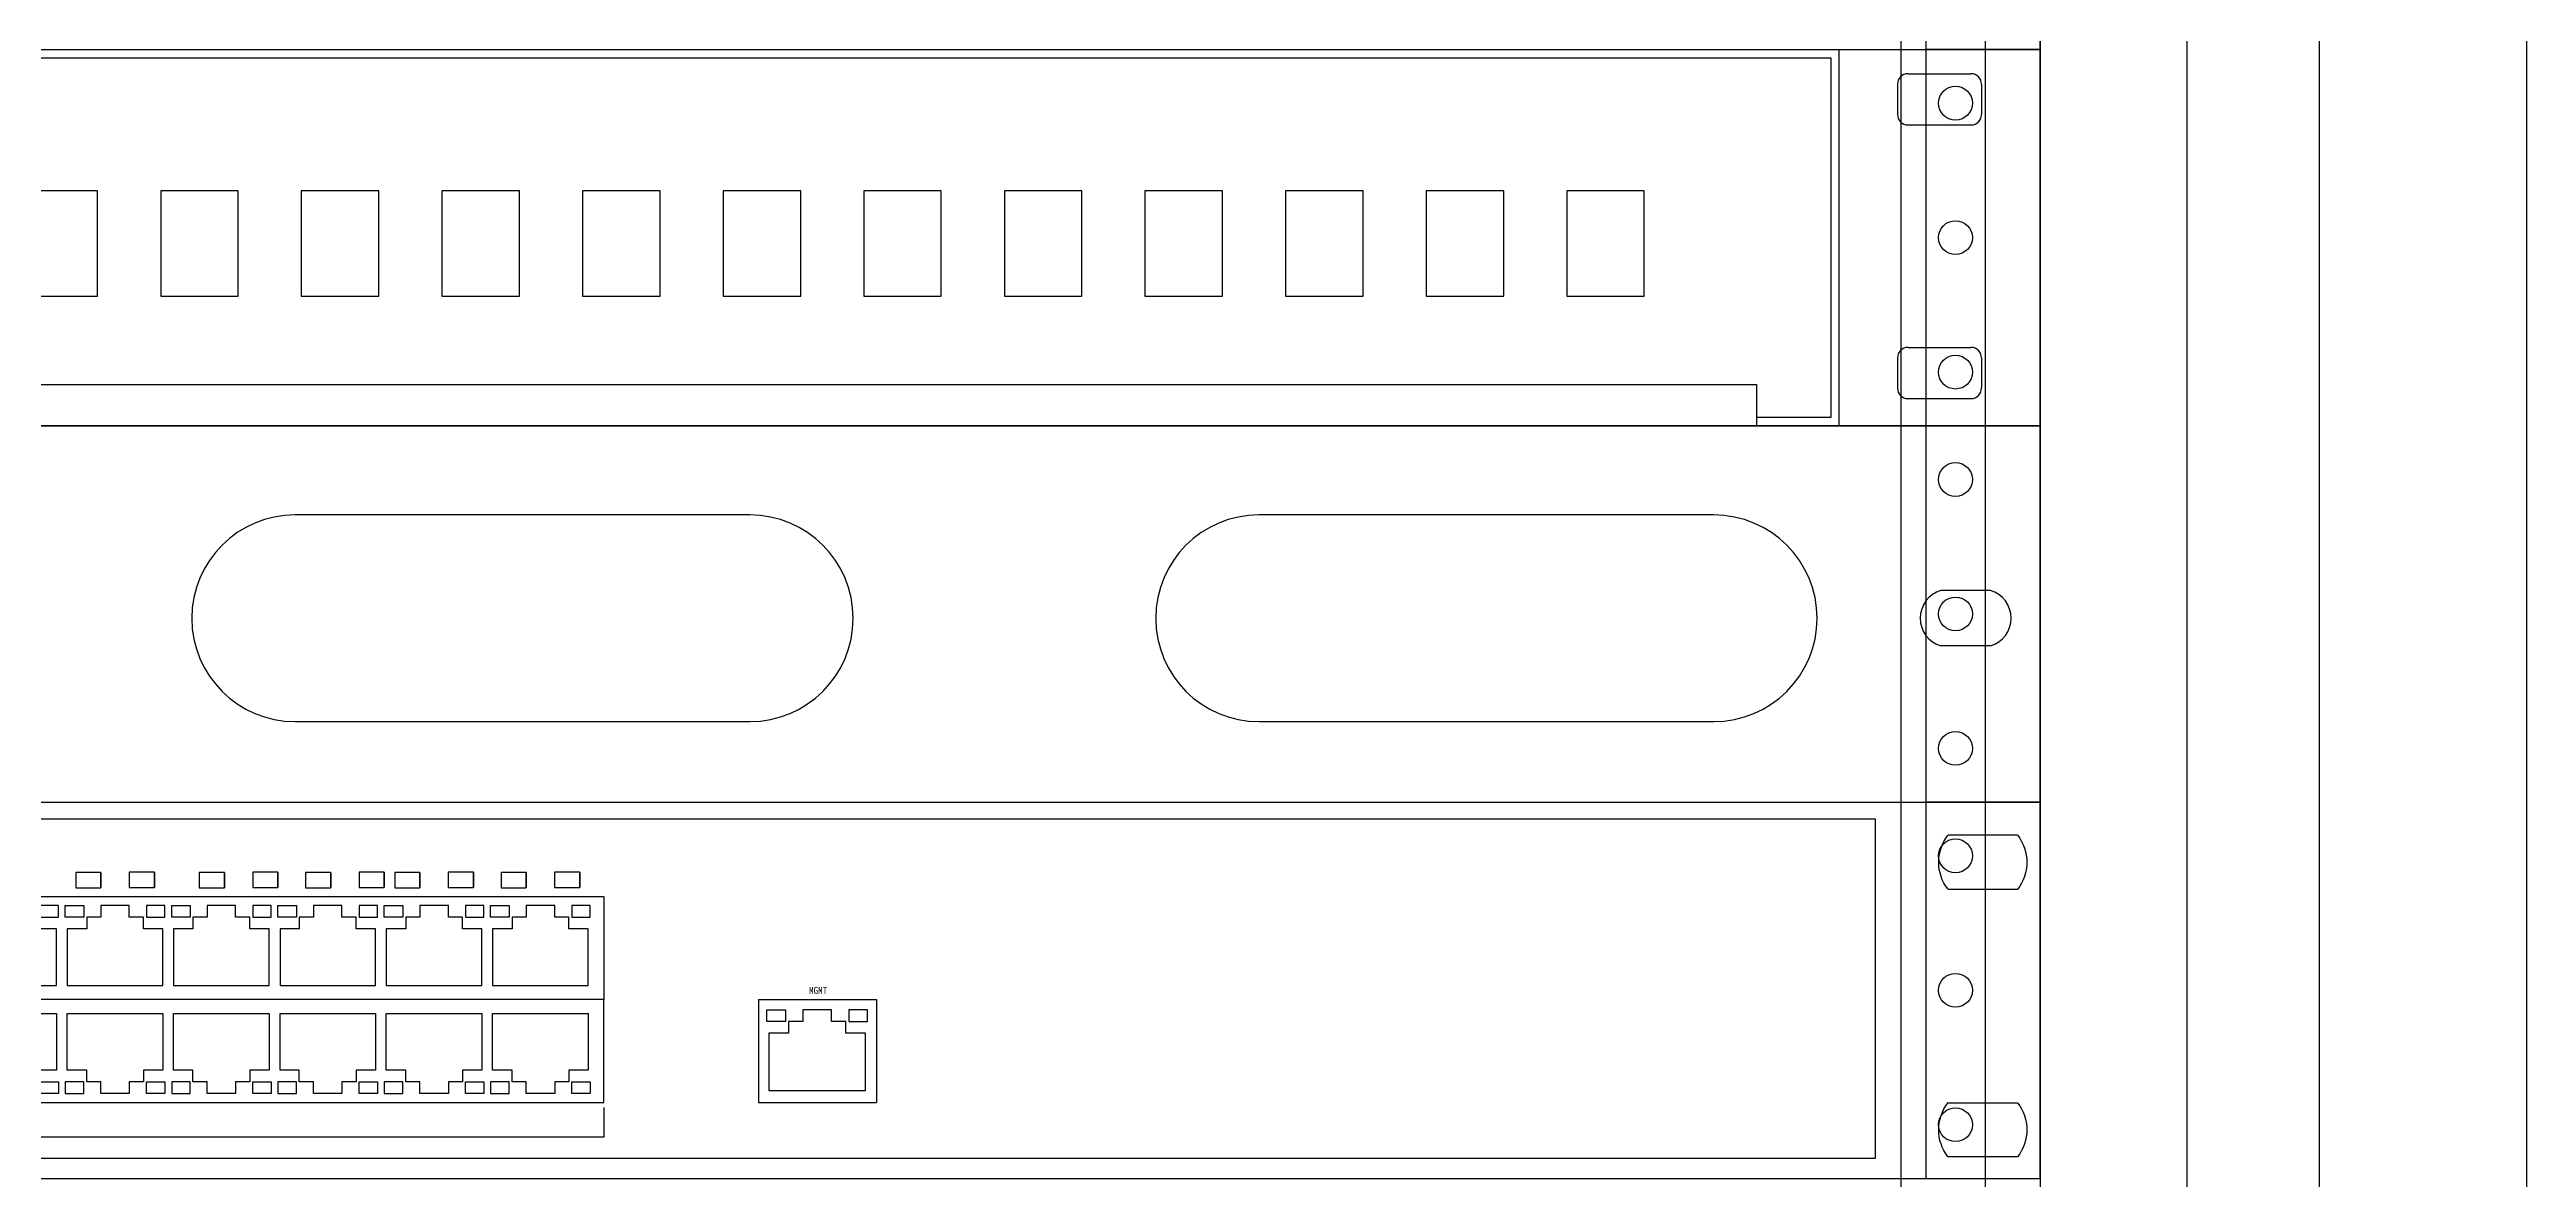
# Model space of a CAD drawing. Header units: millimetres. Extents: x 0 to 84100, y 0 to 29700.
# Drawn here: x 50273 to 52030, y 21299 to 22100 of the extents above; entities that cross this region are included whole.
import ezdxf

# ---------------------------------------------------------------- set-up
doc = ezdxf.new("R2010")
doc.units = ezdxf.units.MM
doc.header["$LTSCALE"] = 1000
doc.layers.add('KEC-TEXT', color=6, linetype='Continuous')
doc.styles.add('돋움체', font='')
doc.styles.get('돋움체').set_extended_font_data('DotumChe')

# ---------------------------------------------------------------- blocks, each defined once
blk = doc.blocks.new('RACK_36U')
at = {"color": 0}
for p, q in [((575.5, 1780), (575.5, 91.6)), ((600, 1780), (600, 91.6)), ((526.05, 1757), (526.05, 129.3)), ((542.5, 1757), (542.5, 129.3)), ((559.85, 1757), (559.85, 129.3)), ((536, 1742.3), (536, 140.3)), ((529, 1564.3), (536, 1564.3)), ((529, 1519.8), (536, 1519.8)), ((529, 1475.3), (536, 1475.3))]:
    blk.add_line(p, q, dxfattribs=at)
for points in [[(0, 1800), (600, 1800), (600, 71.6), (0, 71.6)], [(542.5, 1608.8), (529, 1608.8), (529, 1564.3), (542.5, 1564.3)], [(542.5, 1564.3), (529, 1564.3), (529, 1519.8), (542.5, 1519.8)], [(542.5, 1519.8), (529, 1519.8), (529, 1475.3), (542.5, 1475.3)], [(542.5, 1475.3), (529, 1475.3), (529, 1430.8), (542.5, 1430.8)]]:
    blk.add_lwpolyline(points, close=True, dxfattribs=at)
for centre in [(532.5, 1557.95), (532.5, 1542.05), (532.5, 1526.15), (532.5, 1513.45), (532.5, 1497.55), (532.5, 1481.65), (532.5, 1468.95), (532.5, 1453.05), (532.5, 1437.15)]:
    blk.add_circle(centre, 2, dxfattribs=at)
blk = doc.blocks.new('UTP 12PORT')
at = {"color": 0}
for p, q in [((60415, 24934), (63630, 24934)), ((60415, 24431), (60415, 24934)), ((63630, 24934), (63630, 24431)), ((63630, 24431), (60415, 24431)), ((63630, 24431), (60415, 24431)), ((60415, 24431), (60415, 23928)), ((63630, 23928), (63630, 24431)), ((60415, 23928), (63630, 23928))]:
    blk.add_line(p, q, dxfattribs=at)
for points in [[(60571, 24833), (60481, 24833), (60481, 24890), (60571, 24890)], [(60877, 24833), (60967, 24833), (60967, 24890), (60877, 24890)], [(61091, 24833), (61000, 24833), (61000, 24890), (61091, 24890)], [(61397, 24833), (61487, 24833), (61487, 24890), (61397, 24890)], [(61610, 24833), (61520, 24833), (61520, 24890), (61610, 24890)], [(61916, 24833), (62006, 24833), (62006, 24890), (61916, 24890)], [(62129, 24833), (62039, 24833), (62039, 24890), (62129, 24890)], [(62435, 24833), (62525, 24833), (62525, 24890), (62435, 24890)], [(62648, 24833), (62558, 24833), (62558, 24890), (62648, 24890)], [(62954, 24833), (63044, 24833), (63044, 24890), (62954, 24890)], [(63168, 24833), (63077, 24833), (63077, 24890), (63168, 24890)], [(63474, 24833), (63564, 24833), (63564, 24890), (63474, 24890)], [(60571, 24029), (60481, 24029), (60481, 23972), (60571, 23972)], [(60877, 24029), (60967, 24029), (60967, 23972), (60877, 23972)], [(61091, 24029), (61000, 24029), (61000, 23972), (61091, 23972)], [(61397, 24029), (61487, 24029), (61487, 23972), (61397, 23972)], [(61610, 24029), (61520, 24029), (61520, 23972), (61610, 23972)], [(61916, 24029), (62006, 24029), (62006, 23972), (61916, 23972)], [(62129, 24029), (62039, 24029), (62039, 23972), (62129, 23972)], [(62435, 24029), (62525, 24029), (62525, 23972), (62435, 23972)], [(62648, 24029), (62558, 24029), (62558, 23972), (62648, 23972)], [(62954, 24029), (63044, 24029), (63044, 23972), (62954, 23972)], [(63168, 24029), (63077, 24029), (63077, 23972), (63168, 23972)], [(63474, 24029), (63564, 24029), (63564, 23972), (63474, 23972)]]:
    blk.add_lwpolyline(points, close=True, dxfattribs=at)
for points in [[(60491, 24776), (60491, 24499), (60958, 24499), (60958, 24776), (60863, 24776), (60863, 24833), (60794, 24833), (60794, 24890), (60655, 24890), (60655, 24833), (60586, 24833), (60586, 24776), (60491, 24776)], [(61010, 24776), (61010, 24499), (61477, 24499), (61477, 24776), (61382, 24776), (61382, 24833), (61313, 24833), (61313, 24890), (61174, 24890), (61174, 24833), (61105, 24833), (61105, 24776), (61010, 24776)], [(61529, 24776), (61529, 24499), (61996, 24499), (61996, 24776), (61901, 24776), (61901, 24833), (61832, 24833), (61832, 24890), (61693, 24890), (61693, 24833), (61624, 24833), (61624, 24776), (61529, 24776)], [(62049, 24776), (62049, 24499), (62515, 24499), (62515, 24776), (62421, 24776), (62421, 24833), (62351, 24833), (62351, 24890), (62213, 24890), (62213, 24833), (62143, 24833), (62143, 24776), (62049, 24776)], [(62568, 24776), (62568, 24499), (63035, 24499), (63035, 24776), (62940, 24776), (62940, 24833), (62871, 24833), (62871, 24890), (62732, 24890), (62732, 24833), (62663, 24833), (62663, 24776), (62568, 24776)], [(63087, 24776), (63087, 24499), (63554, 24499), (63554, 24776), (63459, 24776), (63459, 24833), (63390, 24833), (63390, 24890), (63251, 24890), (63251, 24833), (63182, 24833), (63182, 24776), (63087, 24776)], [(60491, 24086), (60491, 24363), (60958, 24363), (60958, 24086), (60863, 24086), (60863, 24029), (60794, 24029), (60794, 23972), (60655, 23972), (60655, 24029), (60586, 24029), (60586, 24086), (60491, 24086)], [(61010, 24086), (61010, 24363), (61477, 24363), (61477, 24086), (61382, 24086), (61382, 24029), (61313, 24029), (61313, 23972), (61174, 23972), (61174, 24029), (61105, 24029), (61105, 24086), (61010, 24086)], [(61529, 24086), (61529, 24363), (61996, 24363), (61996, 24086), (61901, 24086), (61901, 24029), (61832, 24029), (61832, 23972), (61693, 23972), (61693, 24029), (61624, 24029), (61624, 24086), (61529, 24086)], [(62049, 24086), (62049, 24363), (62515, 24363), (62515, 24086), (62421, 24086), (62421, 24029), (62351, 24029), (62351, 23972), (62213, 23972), (62213, 24029), (62143, 24029), (62143, 24086), (62049, 24086)], [(62568, 24086), (62568, 24363), (63035, 24363), (63035, 24086), (62940, 24086), (62940, 24029), (62871, 24029), (62871, 23972), (62732, 23972), (62732, 24029), (62663, 24029), (62663, 24086), (62568, 24086)], [(63087, 24086), (63087, 24363), (63554, 24363), (63554, 24086), (63459, 24086), (63459, 24029), (63390, 24029), (63390, 23972), (63251, 23972), (63251, 24029), (63182, 24029), (63182, 24086), (63087, 24086)]]:
    blk.add_lwpolyline(points, dxfattribs=at)
blk = doc.blocks.new('2128GXF')
at = {"color": 0}
for p, q in [((0, 44.5), (485, 44.5)), ((485, 0), (485, 44.5)), ((0, 0), (485, 0))]:
    blk.add_line(p, q, dxfattribs=at)
at = {"color": 0, "lineweight": -3}
for p, q in [((465.54, 42.48), (57.6, 42.48)), ((465.54, 2.38), (465.54, 42.48)), ((482.34, 40.6), (474.13, 40.6)), ((474.13, 34.19), (482.34, 34.19)), ((474.13, 8.95), (482.34, 8.95)), ((17.89, 2.38), (465.54, 2.38)), ((482.34, 2.54), (474.13, 2.54)), ((482.34, 2.54), (474.13, 2.54))]:
    blk.add_line(p, q, dxfattribs=at)
at = {"color": 0, "ltscale": 2}
for p, q in [((252.8, 36.16), (252.8, 34.36)), ((255.77, 36.16), (252.8, 36.16)), ((255.77, 34.36), (255.77, 36.16)), ((255.77, 36.16), (255.77, 34.36)), ((259.13, 36.2), (259.13, 34.4)), ((262.1, 36.2), (259.13, 36.2)), ((262.1, 34.4), (262.1, 36.2)), ((262.1, 36.2), (262.1, 34.4)), ((267.4, 36.16), (267.4, 34.36)), ((270.37, 36.16), (267.4, 36.16)), ((270.37, 34.36), (270.37, 36.16)), ((270.37, 36.16), (270.37, 34.36)), ((273.72, 36.2), (273.72, 34.4)), ((276.69, 36.2), (273.72, 36.2)), ((276.69, 34.4), (276.69, 36.2)), ((276.69, 36.2), (276.69, 34.4)), ((279.97, 36.16), (279.97, 34.36)), ((282.94, 36.16), (279.97, 36.16)), ((282.94, 34.36), (282.94, 36.16)), ((282.94, 36.16), (282.94, 34.36)), ((286.3, 36.2), (286.3, 34.4)), ((289.26, 36.2), (286.3, 36.2)), ((289.26, 34.4), (289.26, 36.2)), ((289.26, 36.2), (289.26, 34.4)), ((290.52, 36.16), (290.52, 34.36)), ((293.49, 36.16), (290.52, 36.16)), ((293.49, 34.36), (293.49, 36.16)), ((293.49, 36.16), (293.49, 34.36)), ((296.84, 36.2), (296.84, 34.4)), ((299.81, 36.2), (296.84, 36.2)), ((299.81, 34.4), (299.81, 36.2)), ((299.81, 36.2), (299.81, 34.4)), ((303.09, 36.16), (303.09, 34.36)), ((306.06, 36.16), (303.09, 36.16)), ((306.06, 34.36), (306.06, 36.16)), ((306.06, 36.16), (306.06, 34.36)), ((309.41, 36.2), (309.41, 34.4)), ((312.38, 36.2), (309.41, 36.2)), ((312.38, 34.4), (312.38, 36.2)), ((312.38, 36.2), (312.38, 34.4)), ((252.8, 34.36), (255.77, 34.36)), ((259.13, 34.4), (262.1, 34.4)), ((267.4, 34.36), (270.37, 34.36)), ((273.72, 34.4), (276.69, 34.4)), ((279.97, 34.36), (282.94, 34.36)), ((286.3, 34.4), (289.26, 34.4)), ((290.52, 34.36), (293.49, 34.36)), ((296.84, 34.4), (299.81, 34.4)), ((303.09, 34.36), (306.06, 34.36)), ((309.41, 34.4), (312.38, 34.4)), ((333.5, 21.17), (333.5, 8.99)), ((333.5, 21.17), (347.47, 21.17)), ((347.47, 21.17), (347.47, 8.99)), ((333.5, 8.99), (347.47, 8.99)), ((315.21, 8.4), (315.21, 4.87)), ((315.21, 8.4), (315.21, 4.87)), ((315.21, 4.87), (237.32, 4.87))]:
    blk.add_line(p, q, dxfattribs=at)
at = {"color": 0}
for points in [[(336.71, 18.56), (334.51, 18.56), (334.51, 19.95), (336.71, 19.95)], [(344.2, 18.56), (346.4, 18.56), (346.4, 19.95), (344.2, 19.95)]]:
    blk.add_lwpolyline(points, close=True, dxfattribs=at)
blk.add_lwpolyline([(334.74, 17.17), (334.74, 10.38), (346.16, 10.38), (346.16, 17.17), (343.84, 17.17), (343.84, 18.56), (342.15, 18.56), (342.15, 19.95), (338.76, 19.95), (338.76, 18.56), (337.06, 18.56), (337.06, 17.17), (334.74, 17.17)], dxfattribs=at)
at = {"color": 0, "lineweight": -3, "extrusion": (0, 0, -1)}
for centre, major_axis, start_param, end_param in [((478.23, 37.39), (-5.21, 0.01), -0.663982, 0.661763), ((478.23, 37.39), (5.21, 0), -0.662169, 0.663577), ((478.23, 5.75), (5.21, 0), 2.479663, 3.805409), ((478.23, 5.75), (-5.21, 0), 2.478187, 3.803932)]:
    blk.add_ellipse(centre, major_axis=major_axis, ratio=1, start_param=start_param, end_param=end_param, dxfattribs=at)
at = {"color": 0, "xscale": 0.02420971477785399, "yscale": 0.02420971477785399, "zscale": 0.02420971477785399}
blk.add_blockref('UTP 12PORT', (-1225.24, -570.3), dxfattribs=at)
at = {"color": 0, "insert": (339.48, 22.23), "char_height": 0.831, "width": 4.7819, "attachment_point": 4, "style": '돋움체'}
blk.add_mtext('MGMT', dxfattribs=at)
blk = doc.blocks.new('ENTRY PANEL')
at = {"color": 0}
for p, q in [((0, 44.5), (485, 44.5)), ((485, 44.5), (485, 0)), ((332.48, 33.96), (278.73, 33.96)), ((446.43, 33.96), (392.68, 33.96)), ((479.14, 25.02), (473.27, 25.02)), ((479.14, 18.47), (473.27, 18.47)), ((278.73, 9.53), (332.48, 9.53)), ((392.68, 9.53), (446.43, 9.53)), ((0, 0), (485, 0))]:
    blk.add_line(p, q, dxfattribs=at)
for centre, radius, start, end in [((278.73, 21.74), 12.22, 90, 270), ((332.48, 21.74), 12.22, 270, 90), ((392.68, 21.74), 12.22, 90, 270), ((446.43, 21.74), 12.22, 270, 90), ((474.25, 21.74), 3.42, 106.6015, 253.3985), ((478.16, 21.74), 3.42, 286.6015, 73.3985)]:
    blk.add_arc(centre, radius, start, end, dxfattribs=at)
blk = doc.blocks.new('12CORE')
at = {"color": 0}
for p, q in [((461.23, 44.5), (461.23, 0)), ((485, 0), (485, 44.5)), ((24.74, 43.52), (460.26, 43.52)), ((460.26, 43.52), (460.26, 0.98)), ((469.4, 41.63), (476.83, 41.63)), ((468.14, 40.38), (468.14, 36.83)), ((478.08, 40.38), (478.08, 36.83)), ((469.4, 35.57), (476.83, 35.57)), ((255.39, 27.8), (246.22, 27.8)), ((255.39, 15.32), (255.39, 27.8)), ((262.84, 27.8), (262.84, 15.32)), ((272.01, 27.8), (262.84, 27.8)), ((272.01, 15.32), (272.01, 27.8)), ((279.46, 27.8), (279.46, 15.32)), ((288.63, 27.8), (279.46, 27.8)), ((288.63, 15.32), (288.63, 27.8)), ((296.09, 27.8), (296.09, 15.32)), ((305.25, 27.8), (296.09, 27.8)), ((305.25, 15.32), (305.25, 27.8)), ((312.71, 27.8), (312.71, 15.32)), ((321.88, 27.8), (312.71, 27.8)), ((321.88, 15.32), (321.88, 27.8)), ((329.33, 27.8), (329.33, 15.32)), ((338.5, 27.8), (329.33, 27.8)), ((338.5, 15.32), (338.5, 27.8)), ((345.95, 27.8), (345.95, 15.32)), ((355.12, 27.8), (345.95, 27.8)), ((355.12, 15.32), (355.12, 27.8)), ((362.57, 27.8), (362.57, 15.32)), ((371.74, 27.8), (362.57, 27.8)), ((371.74, 15.32), (371.74, 27.8)), ((379.19, 27.8), (379.19, 15.32)), ((388.36, 27.8), (379.19, 27.8)), ((388.36, 15.32), (388.36, 27.8)), ((395.81, 27.8), (395.81, 15.32)), ((404.98, 27.8), (395.81, 27.8)), ((404.98, 15.32), (404.98, 27.8)), ((412.43, 27.8), (412.43, 15.32)), ((421.6, 27.8), (412.43, 27.8)), ((421.6, 15.32), (421.6, 27.8)), ((429.05, 27.8), (429.05, 15.32)), ((438.22, 27.8), (429.05, 27.8)), ((438.22, 15.32), (438.22, 27.8)), ((246.22, 15.32), (255.39, 15.32)), ((262.84, 15.32), (272.01, 15.32)), ((279.46, 15.32), (288.63, 15.32)), ((296.09, 15.32), (305.25, 15.32)), ((312.71, 15.32), (321.88, 15.32)), ((329.33, 15.32), (338.5, 15.32)), ((345.95, 15.32), (355.12, 15.32)), ((362.57, 15.32), (371.74, 15.32)), ((379.19, 15.32), (388.36, 15.32)), ((395.81, 15.32), (404.98, 15.32)), ((412.43, 15.32), (421.6, 15.32)), ((429.05, 15.32), (438.22, 15.32)), ((469.4, 9.27), (476.83, 9.27)), ((468.14, 8.02), (468.14, 4.47)), ((478.08, 8.02), (478.08, 4.47)), ((33.52, 4.88), (451.48, 4.88)), ((451.48, 4.88), (451.48, 0)), ((469.4, 3.22), (476.83, 3.22)), ((460.26, 0.98), (451.48, 0.98))]:
    blk.add_line(p, q, dxfattribs=at)
blk.add_lwpolyline([(0, 44.5), (485, 44.5), (485, 0), (0, 0)], close=True, dxfattribs=at)
for centre, start, end in [((469.4, 40.38), 90, 180), ((476.83, 40.38), 0, 90), ((469.4, 36.83), 180, 270), ((476.83, 36.83), 270, 0), ((469.4, 8.02), 90, 180), ((476.83, 8.02), 0, 90), ((469.4, 4.47), 180, 270), ((476.83, 4.47), 270, 0)]:
    blk.add_arc(centre, 1.25, start, end, dxfattribs=at)

msp = doc.modelspace()

# ---------------------------------------------------------------- block references
at = {"layer": 'KEC-TEXT', "color": 6, "xscale": 6, "yscale": 6, "zscale": 6}
for name, p in [('RACK_36U', (48430, 12713.8)), ('12CORE', (48775, 21832.6)), ('ENTRY PANEL', (48775, 21565.6)), ('2128GXF', (48775, 21298.6))]:
    msp.add_blockref(name, p, dxfattribs=at)

doc.saveas('drawing.dxf')
